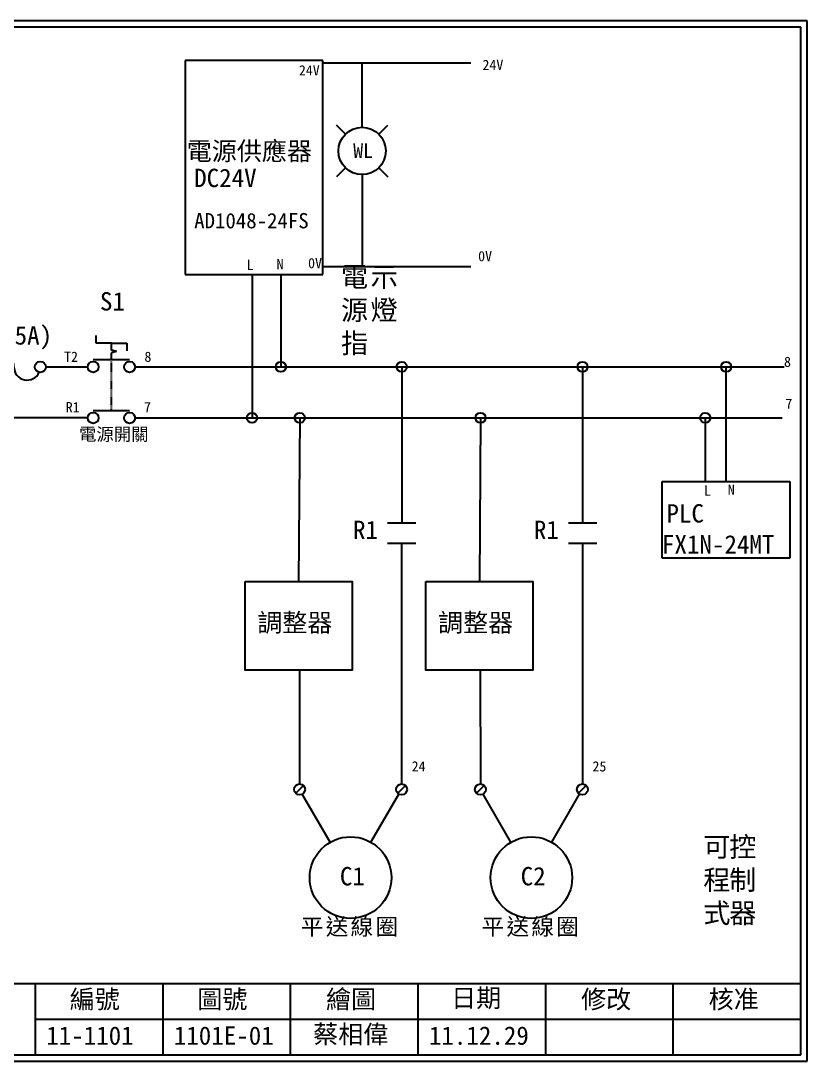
# Model space of a CAD drawing. Extents: x 10 to 297, y 3 to 207.
# Drawn here: x 142.9 to 297, y 3 to 207 of the extents above; entities that cross this region are included whole.
import ezdxf
from ezdxf.enums import TextEntityAlignment as Align

# ---------------------------------------------------------------- set-up
doc = ezdxf.new("R2010")
doc.units = 0
doc.linetypes.add('DASHED', pattern=[0.2, 0.1, -0.1])
doc.layers.get('0').update_dxf_attribs({"linetype": 'CONTINUOUS'})
for name, color, linetype in [('7', 7, 'CONTINUOUS'), ('圖框層', 7, 'CONTINUOUS'), ('標尺寸層', 3, 'CONTINUOUS')]:
    doc.layers.add(name, color=color, linetype=linetype)
doc.styles.add('CNS', font='romanc.shx', dxfattribs={"bigfont": 'chineset.shx'})
doc.styles.add('STSL', font='KAIU.TTF')
doc.styles.add('標楷體', font='KAIU.TTF')

# ---------------------------------------------------------------- blocks, each defined once
blk = doc.blocks.new('FUSE')
at = {"color": 7}
for p, q in [((0, 0), (2.14, 0)), ((14.64, 0), (16.78, 0))]:
    blk.add_line(p, q, dxfattribs=at)
for centre in [(3.21, 0), (13.56, 0)]:
    blk.add_circle(centre, 1.07)
for centre, start, end in [((5.8, 0), 0, 156.116), ((10.98, 0), 180, 336.116)]:
    blk.add_arc(centre, 2.59, start, end, dxfattribs=at)

msp = doc.modelspace()

# ---------------------------------------------------------------- linework, layer by layer
for p, q in [((202.08, 199.2), (175.08, 199.2)), ((175.08, 199.2), (175.08, 157.2)), ((202.08, 157.2), (202.08, 199.2)), ((231.05, 198.67), (202.08, 198.67)), ((209.77, 189.99), (209.77, 198.67)), ((209.77, 186.09), (209.77, 189.99)), ((206.49, 184.73), (204.72, 186.5)), ((213.05, 184.73), (214.82, 186.5)), ((206.49, 178.17), (204.72, 176.4)), ((213.05, 178.17), (214.82, 176.4)), ((209.77, 176.81), (209.77, 172.86)), ((209.77, 172.86), (209.77, 158.72)), ((175.08, 157.2), (198.08, 157.2)), ((188.19, 157.2), (188.19, 129.12)), ((193.86, 157.2), (193.86, 139.12)), ((198.08, 157.2), (202.08, 157.2)), ((231.05, 158.72), (202.08, 158.72)), ((157.63, 143.77), (157.63, 145.27)), ((160.63, 143.77), (157.63, 143.77)), ((160.63, 143.77), (163.63, 143.77)), ((163.63, 143.77), (163.63, 142.27)), ((161.63, 142.16), (160.63, 142.43)), ((161.63, 142.16), (160.63, 141.89)), ((147.78, 139.12), (155.99, 139.12)), ((149.92, 139.12), (155.99, 139.12)), ((165.27, 139.12), (292.46, 139.12)), ((217.53, 139.12), (217.55, 108.54)), ((252.97, 139.12), (252.99, 108.54)), ((281.11, 116.64), (281.11, 139.12)), ((155.99, 129.12), (22.17, 129.12)), ((165.27, 129.12), (292.09, 129.12)), ((197.54, 129.12), (197.32, 97.03)), ((232.98, 129.12), (232.76, 97.03)), ((268.61, 116.64), (293.61, 116.64)), ((268.61, 101.64), (268.61, 116.64)), ((293.61, 116.64), (293.61, 101.64)), ((217.5, 104.56), (217.51, 57.36)), ((252.94, 104.56), (252.95, 57.36)), ((293.61, 101.64), (268.61, 101.64)), ((197.5, 79.65), (197.51, 57.36)), ((232.94, 79.65), (232.95, 57.36)), ((198.27, 57.05), (196.75, 55.53)), ((203.5, 45.92), (198.04, 55.36)), ((211.5, 45.92), (216.96, 55.37)), ((218.27, 57.05), (216.75, 55.53)), ((233.71, 57.05), (232.19, 55.53)), ((238.94, 45.92), (233.49, 55.36)), ((246.94, 45.92), (252.4, 55.37)), ((253.71, 57.05), (252.19, 55.53))]:
    msp.add_line(p, q)
for centre, radius in [((209.77, 181.45), 4.64), ((193.86, 139.12), 1), ((217.53, 139.13), 1), ((252.97, 139.13), 1), ((188.19, 129.12), 1), ((197.54, 129.12), 1), ((232.98, 129.12), 1), ((197.51, 56.29), 1.07), ((217.51, 56.29), 1.07), ((232.95, 56.29), 1.07), ((252.95, 56.29), 1.07), ((207.5, 38.99), 8), ((242.94, 38.99), 8)]:
    msp.add_circle(centre, radius)
at = {"layer": '7'}
for p, q in [((160.63, 142.43), (160.63, 143.77)), ((160.63, 140.55), (160.63, 141.89)), ((157.06, 140.55), (164.2, 140.55)), ((157.06, 130.55), (164.2, 130.55))]:
    msp.add_line(p, q, dxfattribs=at)
at = {"layer": '7', "linetype": 'DASHED'}
msp.add_line((160.63, 130.55), (160.63, 140.55), dxfattribs=at)
at = {"layer": '7'}
for centre in [(157.06, 139.12), (164.2, 139.12), (157.06, 129.12), (164.2, 129.12)]:
    msp.add_circle(centre, 1.07, dxfattribs=at)
at = {"layer": '圖框層', "color": 7}
for p, q in [((297, 206.97), (10, 206.97)), ((297, 3), (297, 206.97)), ((295.75, 205.72), (11.25, 205.72)), ((295.75, 4.25), (295.75, 205.72)), ((11.25, 18.25), (295.75, 18.25)), ((145.75, 4.25), (145.75, 18.25)), ((170.75, 4.25), (170.75, 18.25)), ((195.75, 4.25), (195.75, 18.25)), ((220.75, 4.25), (220.75, 18.25)), ((245.75, 4.25), (245.75, 18.25)), ((270.75, 4.25), (270.75, 18.25)), ((145.75, 11.25), (295.75, 11.25)), ((11.25, 4.25), (295.75, 4.25)), ((10, 3), (297, 3))]:
    msp.add_line(p, q, dxfattribs=at)
at = {"layer": '標尺寸層', "color": 7}
for p, q in [((277.03, 129.15), (277.03, 116.64)), ((214.76, 108.54), (220.33, 108.54)), ((250.2, 108.54), (255.77, 108.54)), ((214.76, 104.56), (220.33, 104.56)), ((250.2, 104.56), (255.77, 104.56))]:
    msp.add_line(p, q, dxfattribs=at)
for points in [[(186.82, 97.03), (207.82, 97.03), (207.82, 79.65), (186.82, 79.65)], [(222.26, 97.03), (243.26, 97.03), (243.26, 79.65), (222.26, 79.65)]]:
    msp.add_lwpolyline(points, close=True, dxfattribs=at)
for centre in [(281.11, 139.12), (277.03, 129.12)]:
    msp.add_circle(centre, 1, dxfattribs=at)

# ---------------------------------------------------------------- block references
at = {"color": 7}
msp.add_blockref('FUSE', (133.14, 139.12), dxfattribs=at)

# ---------------------------------------------------------------- texts
msp.add_text('WL', height=2.856, dxfattribs=at).set_placement((209.97, 181.5), align=Align.MIDDLE_CENTER)
at = {"color": 0, "char_height": 3.25, "width": 24.1454, "attachment_point": 2, "style": '標楷體'}
for insert in [(207.5, 30.99), (242.94, 30.99)]:
    msp.add_mtext('{\\T1.1;平送線圈}', dxfattribs=dict(at, insert=insert))
at = {"layer": '圖框層', "color": 4, "style": 'STSL'}
for s, height, p in [('24V', 2, (197.38, 196.26)), ('24V', 2, (233.36, 197.32)), ('電源供應器', 3.6, (175.39, 179.63)), ('DC24V', 3.6, (176.85, 174.37)), ('AD1048-24FS', 3, (176.86, 166.28)), ('0V', 2, (232.51, 159.83)), ('L', 2, (187.15, 158.11)), ('N', 2, (193.01, 158.26)), ('0V', 2, (199.18, 158.46)), ('S1', 3.6, (158.39, 150.17)), ('F(5A)', 3.6, (136.77, 143.49)), ('T2', 2, (151.36, 140.11)), ('8', 2, (167.11, 140.11)), ('8', 2, (292.46, 139.12)), ('7', 2, (292.73, 130.9)), ('R1', 2, (151.69, 130.22)), ('7', 2, (167.02, 130.22)), ('L', 2, (276.8, 113.88)), ('N', 2, (281.44, 114.06)), ('PLC', 3.6, (269.42, 108.6)), ('R1', 3.6, (207.99, 105.37)), ('R1', 3.6, (243.43, 105.37)), ('FX1N-24MT', 3.6, (268.54, 102.53)), ('調整器', 3.6, (189.21, 87.18)), ('調整器', 3.6, (224.65, 87.18)), ('24', 2, (219.48, 59.8)), ('25', 2, (254.92, 59.8)), ('C1', 3.6, (205.41, 37.47)), ('C2', 3.6, (240.85, 37.47)), ('編號', 3.6, (152.47, 13.34)), ('圖號', 3.6, (177.47, 13.34)), ('繪圖', 3.6, (202.69, 13.34)), ('日期', 3.6, (227.22, 13.59)), ('修改', 3.6, (252.69, 13.34)), ('核准', 3.6, (277.69, 13.34)), ('蔡相偉', 3.6, (200.18, 6.47)), ('11-1101', 3.6, (147.86, 6.22)), ('1101E-01', 3.6, (172.86, 6.22)), ('11.12.29', 3.6, (222.86, 6.22))]:
    msp.add_text(s, height=height, dxfattribs=at).set_placement(p)
at = {"layer": '標尺寸層', "color": 7, "attachment_point": 1, "style": 'CNS'}
for s, insert, char_height, width in [('{\\fDFKai-SB|b0|i0|c136|p65;電\\P源指}', (205.63, 158.72), 3.9, 4.1392), ('{\\fDFKai-SB|b0|i0|c136|p65;示燈}', (211.44, 158.72), 3.9, 4.1392), ('{\\fDFKai-SB|b0|i0|c136|p65;電源開關}', (154.28, 127.16), 2.5, 14.0847), ('{\\fDFKai-SB|b0|i0|c136|p65;可程式}', (276.64, 46.99), 3.9, 5.4243), ('{\\fDFKai-SB|b0|i0|c136|p65;控制器}', (281.73, 46.99), 3.9, 5.4243)]:
    msp.add_mtext(s, dxfattribs=dict(at, insert=insert, char_height=char_height, width=width))

doc.saveas('drawing.dxf')
